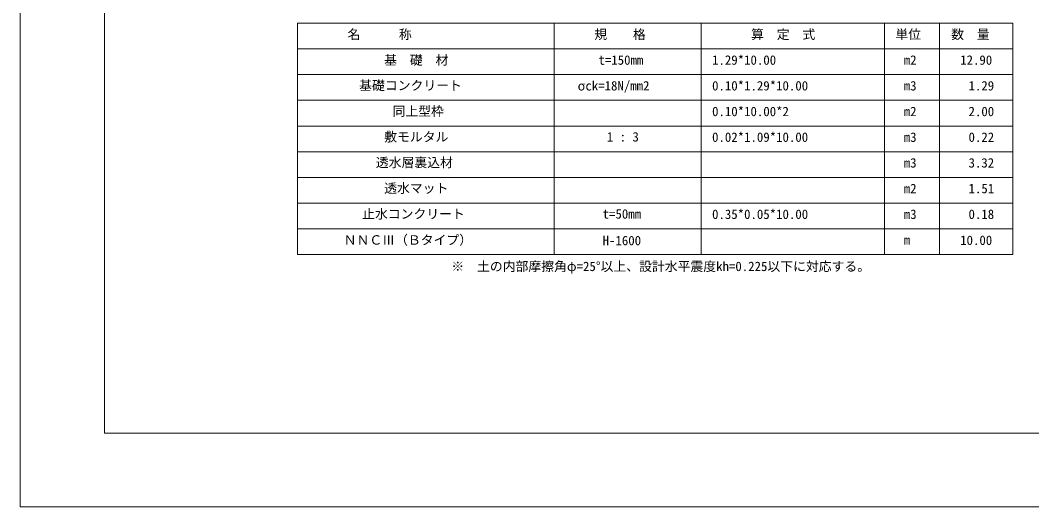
# Model space of a CAD drawing. Units: millimetres, scale not verified. Extents: x 748 to 253048, y 13754 to 73154.
# Drawn here: x 748 to 28319, y 13754 to 27006 of the extents above; entities that cross this region are included whole.
import ezdxf
from ezdxf.enums import TextEntityAlignment as Align

# ---------------------------------------------------------------- set-up
doc = ezdxf.new("R2010")
doc.units = ezdxf.units.MM
doc.header["$LTSCALE"] = 300
for name, color, linetype, lineweight in [('D-MTR-FRAM', 7, 'Continuous', 18), ('D-TTL(外枠）', 2, 'Continuous', 18), ('DEFPOINTS_3', 7, 'Continuous', 18)]:
    doc.layers.add(name, color=color, linetype=linetype, lineweight=lineweight)
doc.layers.add('D-MTR-TXT', color=1, linetype='Continuous')
doc.styles.add('ＭＳ ゴシック', font='')
doc.styles.get('ＭＳ ゴシック').set_extended_font_data('MS Gothic')

msp = doc.modelspace()

# ---------------------------------------------------------------- linework, layer by layer
at = {"layer": 'D-MTR-FRAM'}
for p, q in [((8305.3, 26924.8), (27805.3, 26924.8)), ((8305.3, 20624.8), (8305.3, 26924.8)), ((15305.3, 20624.8), (15305.3, 26924.8)), ((19305.3, 20624.8), (19305.3, 26924.8)), ((24305.3, 20624.8), (24305.3, 26924.8)), ((25805.3, 20624.8), (25805.3, 26924.8)), ((25805.3, 20624.8), (25805.3, 26924.8)), ((27805.3, 26924.8), (27805.3, 20624.8)), ((8305.3, 26224.8), (27805.3, 26224.8)), ((8305.3, 25524.8), (27805.3, 25524.8)), ((8305.3, 24824.8), (27805.3, 24824.8)), ((8305.3, 24124.8), (27805.3, 24124.8)), ((8305.3, 23424.8), (27805.3, 23424.8)), ((8305.3, 22724.8), (27805.3, 22724.8)), ((8305.3, 22024.8), (27805.3, 22024.8)), ((8305.3, 21324.8), (27805.3, 21324.8)), ((8305.3, 20624.8), (27805.3, 20624.8))]:
    msp.add_line(p, q, dxfattribs=at)
at = {"layer": 'D-TTL(外枠）'}
for p, q in [((3047.6, 15753.7), (3047.6, 71153.7)), ((82547.6, 15753.7), (3047.6, 15753.7))]:
    msp.add_line(p, q, dxfattribs=at)
at = {"layer": 'DEFPOINTS_3'}
for q in [(747.6, 73153.7), (84847.6, 13753.7)]:
    msp.add_line((747.6, 13753.7), q, dxfattribs=at)

# ---------------------------------------------------------------- texts
at = {"layer": 'D-MTR-TXT', "style": 'ＭＳ ゴシック'}
for s, p in [('名\u3000\u3000\u3000称', (9668.3, 26416.2)), ('規\u3000\u3000格', (16395.7, 26416.2)), ('算\u3000定\u3000式', (20668.3, 26416.2)), ('単位', (24600.5, 26416.2)), ('数\u3000量', (26123.1, 26416.2)), ('基\u3000礎\u3000材', (10668.3, 25716.2)), ('t=150mm', (16509.4, 25716.2)), ('1.29*10.00', (19605.3, 25716.2)), ('m2', (24830.3, 25716.2)), ('12.90', (26368.3, 25716.2)), ('基礎コンクリート', (9986, 25025.1)), ('σck=18N/mm2', (15940.9, 25016.1)), ('0.10*1.29*10.00', (19605.3, 25016.1)), ('m3', (24830.3, 25016.2)), ('1.29', (26595.7, 25016.2)), ('同上型枠', (10895.7, 24325.1)), ('0.10*10.00*2', (19605.3, 24316.1)), ('m2', (24830.3, 24316.2)), ('2.00', (26595.7, 24316.2)), ('敷モルタル', (10668.3, 23625.1)), ('1 : 3', (16736.8, 23625.1)), ('0.02*1.09*10.00', (19605.3, 23616.1)), ('m3', (24830.3, 23616.2)), ('0.22', (26595.7, 23616.2)), ('透水層裏込材', (10440.9, 22925.1)), ('m3', (24830.3, 22916.2)), ('3.32', (26595.7, 22916.2)), ('透水マット', (10668.3, 22225.1)), ('m2', (24830.3, 22216.2)), ('1.51', (26595.7, 22216.2)), ('止水コンクリート', (10066.1, 21525.1)), ('t=50mm', (16623.1, 21525.1)), ('0.35*0.05*10.00', (19605.3, 21516.1)), ('m3', (24830.3, 21516.2)), ('0.18', (26595.7, 21516.2)), ('ＮＮＣⅢ（Ｂタイプ）', (9564.4, 20816.2)), ('H-1600', (16623.1, 20799.8)), ('m', (24830.3, 20816.2)), ('10.00', (26368.3, 20807.2)), ('※\u3000土の内部摩擦角φ=25°以上、設計水平震度kh=0.225以下に対応する。', (12498.1, 20096.5))]:
    msp.add_text(s, height=256.6, dxfattribs=at).set_placement(p, align=Align.BOTTOM_LEFT)

doc.saveas('drawing.dxf')
